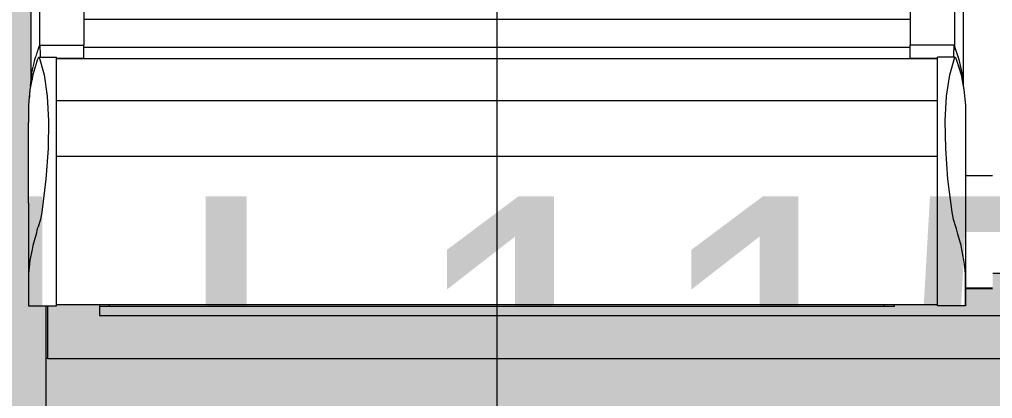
# Model space of a CAD drawing. Header units: metres. Extents: x -208 to 1512, y -277 to 123.
# Drawn here: x 16.206 to 17.094, y -3.913 to -3.568 of the extents above; entities that cross this region are included whole.
import ezdxf

# ---------------------------------------------------------------- set-up
doc = ezdxf.new("R2010")
doc.units = ezdxf.units.M
doc.header["$MEASUREMENT"] = 0
doc.linetypes.add('Wipeout_Contour', pattern=[1, 0, -1])
doc.layers.add('325 Dachfenster', color=7, linetype='Continuous')
doc.layers.add('330 Dachaufbau', color=7, linetype='Continuous')
doc.styles.add('ERSTELLTER_STIL_4', font='')
doc.styles.get('ERSTELLTER_STIL_4').set_extended_font_data('Eurostile')

# ---------------------------------------------------------------- blocks, each defined once
blk = doc.blocks.new('Dachfläche_22_4', base_point=(12.655, -4.6))
at = {"layer": '330 Dachaufbau', "linetype": 'Continuous', "lineweight": 0, "true_color": 0x000000}
h = blk.add_hatch(color=18, dxfattribs=at)
h.paths.add_polyline_path([(18.84003, -4.5), (18.83988, -4.54333), (18.83969, -4.6), (18.97043, -4.6), (18.98599, 0.07), (17.955, 0.07), (17.955, -0.77152), (16.205, -0.77152), (16.205, 0.07), (15.195, 0.07), (15.195, -0.4), (15.505, -0.4), (15.505, -0.73528), (12.655, -0.73528), (12.655, -4.5)])
h.paths.add_polyline_path([(17.93, -3.79873), (16.23, -3.79873), (16.23, -2.1975), (17.93, -2.1975)], flags=0)
h.paths.add_polyline_path([(14.99185, -2.1975), (14.99185, -3.79873), (13.29185, -3.79873), (13.29185, -2.1975)], flags=0)
at = {"layer": '330 Dachaufbau', "color": 7, "linetype": 'Continuous', "lineweight": 18, "flags": 128}
for points in [[(16.23, -2.1975), (16.23, -3.79873)], [(16.23, -3.79873), (17.93, -3.79873)]]:
    blk.add_lwpolyline(points, dxfattribs=at)
blk = doc.blocks.new('DF Marker 27[474]_4', base_point=(16.64185, -2.22182))
at = {"layer": '325 Dachfenster', "color": 7, "linetype": 'Continuous', "lineweight": 13}
blk.add_line((16.64185, 1.53443), (16.64185, -4.11337), dxfattribs=at)
at = {"layer": '325 Dachfenster', "color": 7, "lineweight": 13, "insert": (15.88885, -4.11644), "char_height": 0.3, "attachment_point": 7, "style": 'ERSTELLTER_STIL_4'}
blk.add_mtext('\\A1;{\\pql;\\pt0;\\fEurostile|b0|i0|c0|p0;\\W1.000000;PH 115\\fEurostile|b0|i0|c0|p0;\\W1.000000;\\A1{\\H.66x;\\S^  ;}\\fEurostile|b0|i0|c0|p0;\\W1.000000;\\fEurostile|b0|i0|c0|p0;\\W1.000000;}', dxfattribs=at)
blk = doc.blocks.new('VELUX SlopeRoofBundle[16]_4')
at = {"color": 254, "linetype": 'Wipeout_Contour', "lineweight": 0, "ltscale": 177.319933}
blk.add_wipeout([(17.06735, -3.0917), (17.06735, -3.62657), (17.06755, -3.62845), (17.06755, -3.62846), (17.06815, -3.63161), (17.06945, -3.64552), (17.06945, -3.66149), (17.06948, -3.70979), (17.08185, -3.70979), (17.08185, -3.0917)], dxfattribs=at).dxf.layer = '325 Dachfenster'
at = {"color": 254, "linetype": 'Wipeout_Contour', "lineweight": 0, "ltscale": 133.481273}
blk.add_wipeout([(16.21422, -3.73517), (16.21422, -3.82667), (16.21422, -3.82879), (16.21423, -3.82144), (16.21424, -3.81267), (16.21425, -3.79916), (16.21425, -3.66713), (16.21425, -3.66149)], dxfattribs=at).dxf.layer = '325 Dachfenster'
at = {"color": 254, "linetype": 'Wipeout_Contour', "lineweight": 0, "ltscale": 69.838542}
blk.add_wipeout([(17.04385, -3.65986), (17.04385, -3.68525), (17.05147, -3.68525), (17.05104, -3.65986)], dxfattribs=at).dxf.layer = '325 Dachfenster'
at = {"color": 254, "linetype": 'Wipeout_Contour', "lineweight": 0, "ltscale": 70.013546}
blk.add_wipeout([(17.06949, -3.81329), (17.08185, -3.81329), (17.08185, -3.81258), (17.06949, -3.81258)], dxfattribs=at).dxf.layer = '325 Dachfenster'
at = {"color": 254, "linetype": 'Wipeout_Contour', "lineweight": 0, "ltscale": 171.195088}
blk.add_wipeout([(16.27915, -3.82907), (16.27915, -3.82929), (17.00455, -3.82929), (17.00455, -3.82907), (16.99625, -3.82907), (16.99545, -3.82858), (16.99524, -3.82759), (16.28846, -3.82759), (16.28825, -3.82858), (16.28745, -3.82907)], dxfattribs=at).dxf.layer = '325 Dachfenster'
at = {"color": 254, "linetype": 'Wipeout_Contour', "lineweight": 0, "ltscale": 69.950656}
blk.add_wipeout([(17.04385, -3.82144), (17.04385, -3.82879), (17.06949, -3.82879), (17.06948, -3.82144)], dxfattribs=at).dxf.layer = '325 Dachfenster'
at = {"color": 254, "linetype": 'Wipeout_Contour', "lineweight": 0, "ltscale": 83.107999}
blk.add_wipeout([(16.21425, -3.79916), (16.2152, -3.79054), (16.21555, -3.78697), (16.21555, -3.63161), (16.21425, -3.64552)], dxfattribs=at).dxf.layer = '325 Dachfenster'
at = {"color": 254, "linetype": 'Wipeout_Contour', "lineweight": 0, "ltscale": 70.019623}
blk.add_wipeout([(17.04385, -3.68525), (17.04385, -3.71311), (17.05355, -3.71311), (17.05147, -3.68525)], dxfattribs=at).dxf.layer = '325 Dachfenster'
at = {"color": 254, "linetype": 'Wipeout_Contour', "lineweight": 0, "ltscale": 87.880701}
blk.add_wipeout([(17.06948, -3.70979), (17.06949, -3.73517), (17.06949, -3.81258), (17.08185, -3.81258), (17.08185, -3.70979)], dxfattribs=at).dxf.layer = '325 Dachfenster'
at = {"color": 254, "linetype": 'Wipeout_Contour', "lineweight": 0, "ltscale": 66.717201}
blk.add_wipeout([(16.21423, -3.82144), (16.21422, -3.82879), (16.23985, -3.82879), (16.23985, -3.82144)], dxfattribs=at).dxf.layer = '325 Dachfenster'
at = {"color": 254, "linetype": 'Wipeout_Contour', "lineweight": 0, "ltscale": 83.35255}
blk.add_wipeout([(16.27915, -3.82907), (16.28745, -3.82907), (16.28825, -3.82858), (16.28846, -3.82759), (16.27915, -3.82759)], dxfattribs=at).dxf.layer = '325 Dachfenster'
at = {"color": 254, "linetype": 'Wipeout_Contour', "lineweight": 0, "ltscale": 87.550987}
blk.add_wipeout([(16.99524, -3.82759), (16.99545, -3.82858), (16.99625, -3.82907), (17.00455, -3.82907), (17.00455, -3.82759)], dxfattribs=at).dxf.layer = '325 Dachfenster'
at = {"layer": '325 Dachfenster', "linetype": 'Continuous', "lineweight": 0, "flags": 128}
blk.add_lwpolyline([(16.21422, -3.82667), (16.21422, -3.82879)], dxfattribs=at)
at = {"color": 254, "linetype": 'Wipeout_Contour', "lineweight": 0, "ltscale": 172.700447}
blk.add_wipeout([(17.08185, -3.0917), (17.08185, -3.70979), (17.09423, -3.70979), (17.09425, -3.66149), (17.09425, -3.64552), (17.09555, -3.63161), (17.09615, -3.62846), (17.09615, -3.62845), (17.09635, -3.62657), (17.09635, -3.0917)], dxfattribs=at).dxf.layer = '325 Dachfenster'
at = {"color": 254, "linetype": 'Wipeout_Contour', "lineweight": 0, "ltscale": 83.092227}
blk.add_wipeout([(16.21555, -3.63161), (16.21555, -3.78697), (16.21747, -3.77738), (16.21815, -3.77361), (16.21815, -3.61796)], dxfattribs=at).dxf.layer = '325 Dachfenster'
at = {"color": 254, "linetype": 'Wipeout_Contour', "lineweight": 0, "ltscale": 70.112402}
blk.add_wipeout([(17.04385, -3.71311), (17.04385, -3.74323), (17.05729, -3.74323), (17.05355, -3.71311)], dxfattribs=at).dxf.layer = '325 Dachfenster'
at = {"color": 254, "linetype": 'Wipeout_Contour', "lineweight": 0, "ltscale": 87.126498}
blk.add_wipeout([(17.04385, -3.76324), (17.04385, -3.77738), (17.06624, -3.77738), (17.06555, -3.77361), (17.06257, -3.76324)], dxfattribs=at).dxf.layer = '325 Dachfenster'
at = {"color": 254, "linetype": 'Wipeout_Contour', "lineweight": 0, "ltscale": 66.709858}
blk.add_wipeout([(16.21424, -3.81267), (16.21423, -3.82144), (16.23985, -3.82144), (16.23985, -3.81267)], dxfattribs=at).dxf.layer = '325 Dachfenster'
at = {"color": 254, "linetype": 'Wipeout_Contour', "lineweight": 0, "ltscale": 69.943601}
blk.add_wipeout([(17.04385, -3.81267), (17.04385, -3.82144), (17.06948, -3.82144), (17.06947, -3.81267)], dxfattribs=at).dxf.layer = '325 Dachfenster'
at = {"color": 254, "linetype": 'Wipeout_Contour', "lineweight": 0, "ltscale": 70.061803}
blk.add_wipeout([(17.08185, -3.81258), (17.08185, -3.81329), (17.09422, -3.81329), (17.09422, -3.81258)], dxfattribs=at).dxf.layer = '325 Dachfenster'
at = {"color": 254, "linetype": 'Wipeout_Contour', "lineweight": 0, "ltscale": 83.098156}
blk.add_wipeout([(16.21815, -3.77361), (16.22114, -3.76324), (16.22225, -3.75858), (16.22225, -3.60447), (16.21815, -3.61796)], dxfattribs=at).dxf.layer = '325 Dachfenster'
at = {"color": 254, "linetype": 'Wipeout_Contour', "lineweight": 0, "ltscale": 86.977036}
blk.add_wipeout([(17.08185, -3.70979), (17.08185, -3.81258), (17.09422, -3.81258), (17.09422, -3.73517), (17.09423, -3.70979)], dxfattribs=at).dxf.layer = '325 Dachfenster'
at = {"color": 254, "linetype": 'Wipeout_Contour', "lineweight": 0, "ltscale": 86.972483}
blk.add_wipeout([(17.04385, -3.75667), (17.04385, -3.76324), (17.06257, -3.76324), (17.06145, -3.75858), (17.06069, -3.75667)], dxfattribs=at).dxf.layer = '325 Dachfenster'
at = {"color": 254, "linetype": 'Wipeout_Contour', "lineweight": 0, "ltscale": 66.701162}
blk.add_wipeout([(16.21425, -3.80235), (16.21424, -3.81267), (16.23985, -3.81267), (16.23985, -3.80235)], dxfattribs=at).dxf.layer = '325 Dachfenster'
at = {"color": 254, "linetype": 'Wipeout_Contour', "lineweight": 0, "ltscale": 69.935283}
blk.add_wipeout([(17.04385, -3.80235), (17.04385, -3.81267), (17.06947, -3.81267), (17.06946, -3.80235)], dxfattribs=at).dxf.layer = '325 Dachfenster'
at = {"color": 254, "linetype": 'Wipeout_Contour', "lineweight": 0, "ltscale": 68.342691}
blk.add_wipeout([(17.04385, -3.82009), (16.23985, -3.82009), (16.23985, -3.82759), (17.04385, -3.82759)], dxfattribs=at).dxf.layer = '325 Dachfenster'
at = {"layer": '325 Dachfenster', "linetype": 'Continuous', "lineweight": 0, "flags": 128}
for points in [[(16.21425, -3.64685), (16.21425, -3.66149)], [(16.21422, -3.73517), (16.21425, -3.66149)], [(16.23985, -3.82759), (17.04385, -3.82759)], [(16.27915, -3.82759), (16.27915, -3.82907), (16.27915, -3.82929)], [(16.28825, -3.82858), (16.28846, -3.82759)], [(16.99545, -3.82858), (16.99524, -3.82759)], [(17.00455, -3.82759), (17.00455, -3.82907), (17.00455, -3.82929)], [(16.21422, -3.82879), (16.23985, -3.82879)], [(17.00455, -3.82929), (16.27915, -3.82929)], [(16.28745, -3.82907), (16.28825, -3.82858)], [(16.99545, -3.82858), (16.99625, -3.82907)]]:
    blk.add_lwpolyline(points, dxfattribs=at)
at = {"color": 254, "linetype": 'Wipeout_Contour', "lineweight": 0, "ltscale": 200.445048}
blk.add_wipeout([(16.22225, -3.75858), (16.22302, -3.75667), (16.2251, -3.74981), (16.22642, -3.74323), (16.23016, -3.71311), (16.23224, -3.68525), (16.23267, -3.65986), (16.23139, -3.63738), (16.2285, -3.618), (16.224, -3.60202), (16.22336, -3.6023), (16.22225, -3.60447)], dxfattribs=at).dxf.layer = '325 Dachfenster'
at = {"color": 254, "linetype": 'Wipeout_Contour', "lineweight": 0, "ltscale": 66.576193}
blk.add_wipeout([(16.21615, -3.62846), (16.21745, -3.62164), (16.21745, -3.6162), (16.21615, -3.62845)], dxfattribs=at).dxf.layer = '325 Dachfenster'
at = {"color": 254, "linetype": 'Wipeout_Contour', "lineweight": 0, "ltscale": 69.990014}
blk.add_wipeout([(17.04385, -3.74981), (17.04385, -3.75667), (17.06069, -3.75667), (17.05861, -3.74981)], dxfattribs=at).dxf.layer = '325 Dachfenster'
at = {"color": 254, "linetype": 'Wipeout_Contour', "lineweight": 0, "ltscale": 83.849088}
blk.add_wipeout([(16.21425, -3.79916), (16.21425, -3.80235), (16.23985, -3.80235), (16.23985, -3.79054), (16.2152, -3.79054)], dxfattribs=at).dxf.layer = '325 Dachfenster'
at = {"color": 254, "linetype": 'Wipeout_Contour', "lineweight": 0, "ltscale": 87.013495}
blk.add_wipeout([(17.04385, -3.79054), (17.04385, -3.80235), (17.06946, -3.80235), (17.06945, -3.79916), (17.0685, -3.79054)], dxfattribs=at).dxf.layer = '325 Dachfenster'
at = {"color": 254, "linetype": 'Wipeout_Contour', "lineweight": 0, "ltscale": 68.335442}
blk.add_wipeout([(16.23985, -3.8114), (16.23985, -3.82009), (17.04385, -3.82009), (17.04385, -3.8114)], dxfattribs=at).dxf.layer = '325 Dachfenster'
at = {"color": 254, "linetype": 'Wipeout_Contour', "lineweight": 0, "ltscale": 66.273143}
blk.add_wipeout([(16.224, -3.60202), (16.2285, -3.618), (16.23985, -3.618), (16.23985, -3.60202)], dxfattribs=at).dxf.layer = '325 Dachfenster'
at = {"color": 254, "linetype": 'Wipeout_Contour', "lineweight": 0, "ltscale": 66.42603}
blk.add_wipeout([(16.23985, -3.68525), (16.23224, -3.68525), (16.23016, -3.71311), (16.23985, -3.71311)], dxfattribs=at).dxf.layer = '325 Dachfenster'
at = {"color": 254, "linetype": 'Wipeout_Contour', "lineweight": 0, "ltscale": 69.947153}
blk.add_wipeout([(17.04385, -3.74323), (17.04385, -3.74981), (17.05861, -3.74981), (17.05729, -3.74323)], dxfattribs=at).dxf.layer = '325 Dachfenster'
at = {"color": 254, "linetype": 'Wipeout_Contour', "lineweight": 0, "ltscale": 83.771397}
blk.add_wipeout([(16.21555, -3.78697), (16.2152, -3.79054), (16.23985, -3.79054), (16.23985, -3.77738), (16.21747, -3.77738)], dxfattribs=at).dxf.layer = '325 Dachfenster'
at = {"color": 254, "linetype": 'Wipeout_Contour', "lineweight": 0, "ltscale": 68.32698}
blk.add_wipeout([(17.04385, -3.80114), (16.23985, -3.80114), (16.23985, -3.8114), (17.04385, -3.8114)], dxfattribs=at).dxf.layer = '325 Dachfenster'
at = {"color": 254, "linetype": 'Wipeout_Contour', "lineweight": 0, "ltscale": 83.415108}
blk.add_wipeout([(16.21745, -3.6162), (16.21745, -3.62164), (16.21815, -3.61796), (16.22015, -3.61138), (16.22015, -3.60403)], dxfattribs=at).dxf.layer = '325 Dachfenster'
at = {"color": 254, "linetype": 'Wipeout_Contour', "lineweight": 0, "ltscale": 66.617772}
blk.add_wipeout([(16.23985, -3.60294), (16.23985, -3.60322), (16.26465, -3.60322), (16.26465, -3.60294)], dxfattribs=at).dxf.layer = '325 Dachfenster'
at = {"color": 254, "linetype": 'Wipeout_Contour', "lineweight": 0, "ltscale": 208.646116}
blk.add_wipeout([(17.06069, -3.75667), (17.06145, -3.75858), (17.06145, -3.60447), (17.06035, -3.6023), (17.05971, -3.60202), (17.05521, -3.618), (17.05232, -3.63738), (17.05104, -3.65986), (17.05147, -3.68525), (17.05355, -3.71311), (17.05729, -3.74323), (17.05861, -3.74981)], dxfattribs=at).dxf.layer = '325 Dachfenster'
at = {"color": 254, "linetype": 'Wipeout_Contour', "lineweight": 0, "ltscale": 66.324437}
blk.add_wipeout([(16.2285, -3.618), (16.23139, -3.63738), (16.23985, -3.63738), (16.23985, -3.618)], dxfattribs=at).dxf.layer = '325 Dachfenster'
at = {"color": 254, "linetype": 'Wipeout_Contour', "lineweight": 0, "ltscale": 66.383945}
blk.add_wipeout([(16.23016, -3.71311), (16.22642, -3.74323), (16.23985, -3.74323), (16.23985, -3.71311)], dxfattribs=at).dxf.layer = '325 Dachfenster'
at = {"color": 254, "linetype": 'Wipeout_Contour', "lineweight": 0, "ltscale": 83.678812}
blk.add_wipeout([(16.21815, -3.77361), (16.21747, -3.77738), (16.23985, -3.77738), (16.23985, -3.76324), (16.22114, -3.76324)], dxfattribs=at).dxf.layer = '325 Dachfenster'
at = {"layer": '325 Dachfenster', "linetype": 'Continuous', "lineweight": 0, "flags": 128}
blk.add_lwpolyline([(16.21422, -3.73517), (16.21422, -3.82667)], dxfattribs=at)
at = {"color": 254, "linetype": 'Wipeout_Contour', "lineweight": 0, "ltscale": 115.636731}
blk.add_wipeout([(16.22015, -3.61138), (16.22225, -3.60447), (16.22336, -3.6023), (16.224, -3.60202), (16.22415, -3.60202), (16.22415, -3.59208), (16.22015, -3.60403)], dxfattribs=at).dxf.layer = '325 Dachfenster'
at = {"color": 254, "linetype": 'Wipeout_Contour', "lineweight": 0, "ltscale": 87.650872}
blk.add_wipeout([(17.06555, -3.61796), (17.06145, -3.60447), (17.06145, -3.75858), (17.06257, -3.76324), (17.06555, -3.77361)], dxfattribs=at).dxf.layer = '325 Dachfenster'
at = {"color": 254, "linetype": 'Wipeout_Contour', "lineweight": 0, "ltscale": 66.44768}
blk.add_wipeout([(16.23139, -3.63738), (16.23267, -3.65986), (16.23985, -3.65986), (16.23985, -3.63738)], dxfattribs=at).dxf.layer = '325 Dachfenster'
at = {"color": 254, "linetype": 'Wipeout_Contour', "lineweight": 0, "ltscale": 83.611501}
blk.add_wipeout([(16.22225, -3.75858), (16.22114, -3.76324), (16.23985, -3.76324), (16.23985, -3.75667), (16.22302, -3.75667)], dxfattribs=at).dxf.layer = '325 Dachfenster'
at = {"color": 254, "linetype": 'Wipeout_Contour', "lineweight": 0, "ltscale": 82.663233}
blk.add_wipeout([(16.21635, -3.05626), (16.21635, -3.62657), (16.21745, -3.6162), (16.21765, -3.6153), (16.21765, -3.04401)], dxfattribs=at).dxf.layer = '325 Dachfenster'
at = {"color": 254, "linetype": 'Wipeout_Contour', "lineweight": 0, "ltscale": 99.647401}
blk.add_wipeout([(16.22415, -3.59208), (16.22415, -3.60202), (16.22505, -3.60202), (16.22505, -3.59999), (16.22469, -3.59082), (16.2246, -3.5909)], dxfattribs=at).dxf.layer = '325 Dachfenster'
at = {"color": 254, "linetype": 'Wipeout_Contour', "lineweight": 0, "ltscale": 70.019384}
blk.add_wipeout([(17.04385, -3.60202), (17.04385, -3.618), (17.05521, -3.618), (17.05971, -3.60202)], dxfattribs=at).dxf.layer = '325 Dachfenster'
at = {"color": 254, "linetype": 'Wipeout_Contour', "lineweight": 0, "ltscale": 87.695278}
blk.add_wipeout([(17.06555, -3.61796), (17.06555, -3.77361), (17.06624, -3.77738), (17.06815, -3.78697), (17.06815, -3.63161)], dxfattribs=at).dxf.layer = '325 Dachfenster'
at = {"color": 254, "linetype": 'Wipeout_Contour', "lineweight": 0, "ltscale": 66.560962}
blk.add_wipeout([(16.23985, -3.65986), (16.23267, -3.65986), (16.23224, -3.68525), (16.23985, -3.68525)], dxfattribs=at).dxf.layer = '325 Dachfenster'
at = {"color": 254, "linetype": 'Wipeout_Contour', "lineweight": 0, "ltscale": 66.549826}
blk.add_wipeout([(16.22302, -3.75667), (16.23985, -3.75667), (16.23985, -3.74981), (16.2251, -3.74981)], dxfattribs=at).dxf.layer = '325 Dachfenster'
at = {"layer": '325 Dachfenster', "linetype": 'Continuous', "lineweight": 0, "flags": 128}
blk.add_lwpolyline([(16.21615, -3.62845), (16.21615, -3.62846)], dxfattribs=at)
at = {"color": 254, "linetype": 'Wipeout_Contour', "lineweight": 0, "ltscale": 66.573343}
blk.add_wipeout([(16.26465, -3.59082), (16.22469, -3.59082), (16.22505, -3.59999), (16.26465, -3.59999)], dxfattribs=at).dxf.layer = '325 Dachfenster'
at = {"color": 254, "linetype": 'Wipeout_Contour', "lineweight": 0, "ltscale": 69.662631}
blk.add_wipeout([(17.01905, -3.60294), (17.01905, -3.60322), (17.04385, -3.60322), (17.04385, -3.60294)], dxfattribs=at).dxf.layer = '325 Dachfenster'
at = {"color": 254, "linetype": 'Wipeout_Contour', "lineweight": 0, "ltscale": 69.998085}
blk.add_wipeout([(17.04385, -3.618), (17.04385, -3.63738), (17.05232, -3.63738), (17.05521, -3.618)], dxfattribs=at).dxf.layer = '325 Dachfenster'
at = {"color": 254, "linetype": 'Wipeout_Contour', "lineweight": 0, "ltscale": 87.715534}
blk.add_wipeout([(17.06815, -3.63161), (17.06815, -3.78697), (17.0685, -3.79054), (17.06945, -3.79916), (17.06945, -3.64552)], dxfattribs=at).dxf.layer = '325 Dachfenster'
at = {"color": 254, "linetype": 'Wipeout_Contour', "lineweight": 0, "ltscale": 66.580812}
blk.add_wipeout([(16.22642, -3.74323), (16.2251, -3.74981), (16.23985, -3.74981), (16.23985, -3.74323)], dxfattribs=at).dxf.layer = '325 Dachfenster'
at = {"color": 254, "linetype": 'Wipeout_Contour', "lineweight": 0, "ltscale": 82.583222}
blk.add_wipeout([(16.21765, -3.6153), (16.22015, -3.60403), (16.22035, -3.60344), (16.22035, -3.03184), (16.21765, -3.04401)], dxfattribs=at).dxf.layer = '325 Dachfenster'
at = {"color": 254, "linetype": 'Wipeout_Contour', "lineweight": 0, "ltscale": 100.188202}
blk.add_wipeout([(16.22505, -3.59999), (16.22505, -3.60202), (16.23985, -3.60202), (16.23985, -3.60294), (16.26465, -3.60294), (16.26465, -3.59999)], dxfattribs=at).dxf.layer = '325 Dachfenster'
at = {"color": 254, "linetype": 'Wipeout_Contour', "lineweight": 0, "ltscale": 104.363361}
blk.add_wipeout([(17.01905, -3.60294), (17.04385, -3.60294), (17.04385, -3.60202), (17.05865, -3.60202), (17.05865, -3.59999), (17.01905, -3.59999)], dxfattribs=at).dxf.layer = '325 Dachfenster'
at = {"color": 254, "linetype": 'Wipeout_Contour', "lineweight": 0, "ltscale": 69.912341}
blk.add_wipeout([(17.06625, -3.6162), (17.06625, -3.62164), (17.06755, -3.62846), (17.06755, -3.62845)], dxfattribs=at).dxf.layer = '325 Dachfenster'
at = {"color": 254, "linetype": 'Wipeout_Contour', "lineweight": 0, "ltscale": 69.910577}
blk.add_wipeout([(17.04385, -3.63738), (17.04385, -3.65986), (17.05104, -3.65986), (17.05232, -3.63738)], dxfattribs=at).dxf.layer = '325 Dachfenster'
at = {"color": 254, "linetype": 'Wipeout_Contour', "lineweight": 0, "ltscale": 68.258738}
blk.add_wipeout([(16.23985, -3.71403), (16.23985, -3.7438), (17.04385, -3.7438), (17.04385, -3.71403)], dxfattribs=at).dxf.layer = '325 Dachfenster'
at = {"color": 254, "linetype": 'Wipeout_Contour', "lineweight": 0, "ltscale": 87.062517}
blk.add_wipeout([(17.04385, -3.77738), (17.04385, -3.79054), (17.0685, -3.79054), (17.06815, -3.78697), (17.06624, -3.77738)], dxfattribs=at).dxf.layer = '325 Dachfenster'
at = {"color": 254, "linetype": 'Wipeout_Contour', "lineweight": 0, "ltscale": 82.564238}
blk.add_wipeout([(16.22035, -3.03184), (16.22035, -3.60344), (16.22415, -3.59208), (16.22435, -3.59156), (16.22435, -3.01989)], dxfattribs=at).dxf.layer = '325 Dachfenster'
at = {"color": 254, "linetype": 'Wipeout_Contour', "lineweight": 0, "ltscale": 69.694774}
blk.add_wipeout([(17.01905, -3.59999), (17.05865, -3.59999), (17.05902, -3.59082), (17.01905, -3.59082)], dxfattribs=at).dxf.layer = '325 Dachfenster'
at = {"color": 254, "linetype": 'Wipeout_Contour', "lineweight": 0, "ltscale": 87.092254}
blk.add_wipeout([(17.06355, -3.60403), (17.06355, -3.61138), (17.06555, -3.61796), (17.06625, -3.62164), (17.06625, -3.6162)], dxfattribs=at).dxf.layer = '325 Dachfenster'
at = {"color": 254, "linetype": 'Wipeout_Contour', "lineweight": 0, "ltscale": 140.143352}
blk.add_wipeout([(17.06945, -3.79916), (17.06947, -3.81267), (17.06948, -3.82144), (17.06949, -3.82879), (17.06949, -3.82667), (17.06949, -3.73517), (17.06945, -3.66149), (17.06945, -3.66713)], dxfattribs=at).dxf.layer = '325 Dachfenster'
at = {"color": 254, "linetype": 'Wipeout_Contour', "lineweight": 0, "ltscale": 68.236125}
blk.add_wipeout([(16.23985, -3.71403), (17.04385, -3.71403), (17.04385, -3.69232), (16.23985, -3.69232)], dxfattribs=at).dxf.layer = '325 Dachfenster'
at = {"color": 254, "linetype": 'Wipeout_Contour', "lineweight": 0, "ltscale": 68.294238}
blk.add_wipeout([(17.04385, -3.76239), (16.23985, -3.76239), (16.23985, -3.77647), (17.04385, -3.77647)], dxfattribs=at).dxf.layer = '325 Dachfenster'
at = {"color": 254, "linetype": 'Wipeout_Contour', "lineweight": 0, "ltscale": 68.317181}
blk.add_wipeout([(16.23985, -3.78941), (16.23985, -3.80114), (17.04385, -3.80114), (17.04385, -3.78941)], dxfattribs=at).dxf.layer = '325 Dachfenster'
at = {"layer": '325 Dachfenster', "linetype": 'Continuous', "lineweight": 0, "flags": 128}
for points in [[(16.21635, -3.05626), (16.21635, -3.62657)], [(16.224, -3.60202), (16.2285, -3.618), (16.23139, -3.63738), (16.23267, -3.65986), (16.23224, -3.68525), (16.23016, -3.71311), (16.22642, -3.74323), (16.2251, -3.74981), (16.22302, -3.75667), (16.22225, -3.75858), (16.22114, -3.76324), (16.21815, -3.77361), (16.21747, -3.77738), (16.21555, -3.78697), (16.2152, -3.79054), (16.21425, -3.79916), (16.21425, -3.80235), (16.21424, -3.81267), (16.21423, -3.82144), (16.21422, -3.82879)], [(16.22336, -3.6023), (16.22225, -3.60447), (16.21815, -3.61796), (16.21555, -3.63161), (16.21425, -3.64552), (16.21425, -3.64685)], [(16.22336, -3.6023), (16.224, -3.60202)], [(17.06945, -3.64685), (17.06945, -3.66149)], [(17.06945, -3.66149), (17.06949, -3.73517)], [(17.06948, -3.70979), (17.08185, -3.70979), (17.09423, -3.70979)], [(17.06949, -3.73517), (17.06949, -3.82667)], [(17.09422, -3.81258), (17.08185, -3.81258), (17.06949, -3.81258)], [(17.09422, -3.81329), (17.08185, -3.81329), (17.06949, -3.81329)], [(17.06949, -3.82667), (17.06949, -3.82879)], [(17.06949, -3.82879), (17.04385, -3.82879)]]:
    blk.add_lwpolyline(points, dxfattribs=at)
at = {"color": 254, "linetype": 'Wipeout_Contour', "lineweight": 0, "ltscale": 66.356102}
blk.add_wipeout([(16.22615, -3.01893), (16.22615, -3.59082), (16.26295, -3.59082), (16.26295, -3.01893)], dxfattribs=at).dxf.layer = '325 Dachfenster'
at = {"color": 254, "linetype": 'Wipeout_Contour', "lineweight": 0, "ltscale": 69.39587}
blk.add_wipeout([(17.01905, -3.02019), (17.01905, -3.59082), (17.02075, -3.59082), (17.02075, -3.01893)], dxfattribs=at).dxf.layer = '325 Dachfenster'
at = {"color": 254, "linetype": 'Wipeout_Contour', "lineweight": 0, "ltscale": 104.715847}
blk.add_wipeout([(17.05865, -3.60202), (17.05955, -3.60202), (17.05955, -3.59208), (17.0591, -3.5909), (17.05902, -3.59082), (17.05865, -3.59999)], dxfattribs=at).dxf.layer = '325 Dachfenster'
at = {"color": 254, "linetype": 'Wipeout_Contour', "lineweight": 0, "ltscale": 68.156933}
blk.add_wipeout([(17.04385, -3.60322), (16.23985, -3.60322), (16.23985, -3.61935), (17.04385, -3.61935)], dxfattribs=at).dxf.layer = '325 Dachfenster'
at = {"color": 254, "linetype": 'Wipeout_Contour', "lineweight": 0, "ltscale": 68.225975}
blk.add_wipeout([(17.04385, -3.69154), (16.23985, -3.69154), (16.23985, -3.69211), (17.04385, -3.69211)], dxfattribs=at).dxf.layer = '325 Dachfenster'
at = {"color": 254, "linetype": 'Wipeout_Contour', "lineweight": 0, "ltscale": 68.285216}
blk.add_wipeout([(17.04385, -3.75631), (16.23985, -3.75631), (16.23985, -3.76239), (17.04385, -3.76239)], dxfattribs=at).dxf.layer = '325 Dachfenster'
at = {"color": 254, "linetype": 'Wipeout_Contour', "lineweight": 0, "ltscale": 68.30621}
blk.add_wipeout([(17.04385, -3.77647), (16.23985, -3.77647), (16.23985, -3.78941), (17.04385, -3.78941)], dxfattribs=at).dxf.layer = '325 Dachfenster'
at = {"layer": '325 Dachfenster', "linetype": 'Continuous', "lineweight": 0, "flags": 128}
blk.add_lwpolyline([(16.224, -3.60202), (16.23985, -3.60202)], dxfattribs=at)
at = {"color": 254, "linetype": 'Wipeout_Contour', "lineweight": 0, "ltscale": 100.399764}
blk.add_wipeout([(16.22435, -3.01989), (16.22435, -3.59156), (16.2246, -3.5909), (16.22469, -3.59082), (16.22615, -3.59082), (16.22615, -3.01893)], dxfattribs=at).dxf.layer = '325 Dachfenster'
at = {"color": 254, "linetype": 'Wipeout_Contour', "lineweight": 0, "ltscale": 66.431695}
blk.add_wipeout([(16.26295, -3.01893), (16.26295, -3.59082), (16.26465, -3.59082), (16.26465, -3.02019)], dxfattribs=at).dxf.layer = '325 Dachfenster'
at = {"color": 254, "linetype": 'Wipeout_Contour', "lineweight": 0, "ltscale": 122.920155}
blk.add_wipeout([(17.05955, -3.59208), (17.05955, -3.60202), (17.05971, -3.60202), (17.06035, -3.6023), (17.06145, -3.60447), (17.06355, -3.61138), (17.06355, -3.60403)], dxfattribs=at).dxf.layer = '325 Dachfenster'
at = {"color": 254, "linetype": 'Wipeout_Contour', "lineweight": 0, "ltscale": 68.172921}
blk.add_wipeout([(16.23985, -3.61935), (16.23985, -3.64056), (17.04385, -3.64056), (17.04385, -3.61935)], dxfattribs=at).dxf.layer = '325 Dachfenster'
at = {"color": 254, "linetype": 'Wipeout_Contour', "lineweight": 0, "ltscale": 68.226308}
blk.add_wipeout([(16.23985, -3.69211), (16.23985, -3.69232), (17.04385, -3.69232), (17.04385, -3.69211)], dxfattribs=at).dxf.layer = '325 Dachfenster'
at = {"color": 254, "linetype": 'Wipeout_Contour', "lineweight": 0, "ltscale": 68.279695}
blk.add_wipeout([(16.23985, -3.74988), (16.23985, -3.75631), (17.04385, -3.75631), (17.04385, -3.74988)], dxfattribs=at).dxf.layer = '325 Dachfenster'
at = {"layer": '325 Dachfenster', "linetype": 'Continuous', "lineweight": 0, "flags": 128}
for points in [[(16.22435, -3.01989), (16.22435, -3.59156)], [(16.21615, -3.62845), (16.21745, -3.6162), (16.22015, -3.60403), (16.22415, -3.59208), (16.2246, -3.5909)], [(16.2246, -3.5909), (16.22469, -3.59082)], [(16.22469, -3.59082), (16.22505, -3.59999), (16.22505, -3.60202)]]:
    blk.add_lwpolyline(points, dxfattribs=at)
at = {"color": 254, "linetype": 'Wipeout_Contour', "lineweight": 0, "ltscale": 69.471228}
blk.add_wipeout([(17.02075, -3.01893), (17.02075, -3.59082), (17.05755, -3.59082), (17.05755, -3.01893)], dxfattribs=at).dxf.layer = '325 Dachfenster'
at = {"color": 254, "linetype": 'Wipeout_Contour', "lineweight": 0, "ltscale": 87.490059}
blk.add_wipeout([(17.06605, -3.04401), (17.06605, -3.6153), (17.06625, -3.6162), (17.06735, -3.62657), (17.06735, -3.05626)], dxfattribs=at).dxf.layer = '325 Dachfenster'
at = {"color": 254, "linetype": 'Wipeout_Contour', "lineweight": 0, "ltscale": 68.182102}
blk.add_wipeout([(16.23985, -3.64056), (16.23985, -3.64141), (17.04385, -3.64141), (17.04385, -3.64056)], dxfattribs=at).dxf.layer = '325 Dachfenster'
at = {"color": 254, "linetype": 'Wipeout_Contour', "lineweight": 0, "ltscale": 68.225603}
blk.add_wipeout([(16.23985, -3.69126), (16.23985, -3.69154), (17.04385, -3.69154), (17.04385, -3.69126)], dxfattribs=at).dxf.layer = '325 Dachfenster'
at = {"color": 254, "linetype": 'Wipeout_Contour', "lineweight": 0, "ltscale": 68.274173}
blk.add_wipeout([(16.23985, -3.74988), (17.04385, -3.74988), (17.04385, -3.7438), (16.23985, -3.7438)], dxfattribs=at).dxf.layer = '325 Dachfenster'
at = {"layer": '325 Dachfenster', "linetype": 'Continuous', "lineweight": 0, "flags": 128}
blk.add_lwpolyline([(17.06755, -3.62846), (17.06755, -3.62845)], dxfattribs=at)
at = {"layer": '325 Dachfenster', "linetype": 'Continuous', "lineweight": 0, "insert": (15.88885, -4.11644), "char_height": 0.3, "attachment_point": 7, "style": 'ERSTELLTER_STIL_4'}
blk.add_mtext('\\A1;{\\pql;\\pt0;\\fEurostile|b0|i0|c0|p0;\\C7;\\W1.000000;PH 115\\fEurostile|b0|i0|c0|p0;\\W1.000000;\\A1{\\H.66x;\\S^  ;}\\fEurostile|b0|i0|c0|p0;\\W1.000000;\\fEurostile|b0|i0|c0|p0;\\W1.000000;}', dxfattribs=at)
at = {"color": 254, "linetype": 'Wipeout_Contour', "lineweight": 0, "ltscale": 103.975551}
blk.add_wipeout([(17.05755, -3.01893), (17.05755, -3.59082), (17.05902, -3.59082), (17.0591, -3.5909), (17.05935, -3.59156), (17.05935, -3.01989)], dxfattribs=at).dxf.layer = '325 Dachfenster'
at = {"color": 254, "linetype": 'Wipeout_Contour', "lineweight": 0, "ltscale": 68.122925}
blk.add_wipeout([(17.01905, -3.57098), (16.26465, -3.57098), (16.26465, -3.57329), (17.01905, -3.57329)], dxfattribs=at).dxf.layer = '325 Dachfenster'
at = {"color": 254, "linetype": 'Wipeout_Contour', "lineweight": 0, "ltscale": 68.130279}
blk.add_wipeout([(16.26465, -3.5791), (16.26465, -3.58259), (17.01905, -3.58259), (17.01905, -3.5791)], dxfattribs=at).dxf.layer = '325 Dachfenster'
at = {"color": 254, "linetype": 'Wipeout_Contour', "lineweight": 0, "ltscale": 68.14009}
blk.add_wipeout([(16.26465, -3.59202), (16.26465, -3.59296), (17.01905, -3.59296), (17.01905, -3.59202)], dxfattribs=at).dxf.layer = '325 Dachfenster'
at = {"color": 254, "linetype": 'Wipeout_Contour', "lineweight": 0, "ltscale": 68.214388}
blk.add_wipeout([(16.23985, -3.66488), (16.23985, -3.69126), (17.04385, -3.69126), (17.04385, -3.66488)], dxfattribs=at).dxf.layer = '325 Dachfenster'
at = {"layer": '325 Dachfenster', "linetype": 'Continuous', "lineweight": 0, "flags": 128}
blk.add_lwpolyline([(16.23985, -3.69232), (17.04385, -3.69232)], dxfattribs=at)
at = {"color": 254, "linetype": 'Wipeout_Contour', "lineweight": 0, "ltscale": 87.544796}
blk.add_wipeout([(17.06605, -3.04401), (17.06335, -3.03184), (17.06335, -3.60344), (17.06355, -3.60403), (17.06605, -3.6153)], dxfattribs=at).dxf.layer = '325 Dachfenster'
at = {"color": 254, "linetype": 'Wipeout_Contour', "lineweight": 0, "ltscale": 68.121126}
blk.add_wipeout([(16.26465, -3.56903), (16.26465, -3.57098), (17.01905, -3.57098), (17.01905, -3.56903)], dxfattribs=at).dxf.layer = '325 Dachfenster'
at = {"color": 254, "linetype": 'Wipeout_Contour', "lineweight": 0, "ltscale": 68.127514}
blk.add_wipeout([(16.26465, -3.57605), (16.26465, -3.5791), (17.01905, -3.5791), (17.01905, -3.57605)], dxfattribs=at).dxf.layer = '325 Dachfenster'
at = {"color": 254, "linetype": 'Wipeout_Contour', "lineweight": 0, "ltscale": 68.144423}
blk.add_wipeout([(17.01905, -3.59644), (16.26465, -3.59644), (16.26465, -3.59875), (17.01905, -3.59875)], dxfattribs=at).dxf.layer = '325 Dachfenster'
at = {"color": 254, "linetype": 'Wipeout_Contour', "lineweight": 0, "ltscale": 68.19284}
blk.add_wipeout([(16.23985, -3.66488), (17.04385, -3.66488), (17.04385, -3.64141), (16.23985, -3.64141)], dxfattribs=at).dxf.layer = '325 Dachfenster'
at = {"layer": '325 Dachfenster', "linetype": 'Continuous', "lineweight": 0, "flags": 128}
for points in [[(16.23985, -3.82879), (16.23985, -3.82144), (16.23985, -3.81267), (16.23985, -3.80235), (16.23985, -3.79054), (16.23985, -3.77738), (16.23985, -3.76324), (16.23985, -3.75667), (16.23985, -3.74981), (16.23985, -3.74323), (16.23985, -3.71311), (16.23985, -3.68525), (16.23985, -3.65986), (16.23985, -3.63738), (16.23985, -3.618), (16.23985, -3.60202)], [(17.04385, -3.82879), (17.04385, -3.82144), (17.04385, -3.81267), (17.04385, -3.80235), (17.04385, -3.79054), (17.04385, -3.77738), (17.04385, -3.76324), (17.04385, -3.75667), (17.04385, -3.74981), (17.04385, -3.74323), (17.04385, -3.71311), (17.04385, -3.68525), (17.04385, -3.65986), (17.04385, -3.63738), (17.04385, -3.618), (17.04385, -3.60202)], [(16.23985, -3.64141), (17.04385, -3.64141)]]:
    blk.add_lwpolyline(points, dxfattribs=at)
at = {"color": 254, "linetype": 'Wipeout_Contour', "lineweight": 0, "ltscale": 87.539263}
blk.add_wipeout([(17.05935, -3.01989), (17.05935, -3.59156), (17.05955, -3.59208), (17.06335, -3.60344), (17.06335, -3.03184)], dxfattribs=at).dxf.layer = '325 Dachfenster'
at = {"color": 254, "linetype": 'Wipeout_Contour', "lineweight": 0, "ltscale": 68.119661}
blk.add_wipeout([(17.01905, -3.56751), (16.26465, -3.56751), (16.26465, -3.56903), (17.01905, -3.56903)], dxfattribs=at).dxf.layer = '325 Dachfenster'
at = {"color": 254, "linetype": 'Wipeout_Contour', "lineweight": 0, "ltscale": 68.142613}
blk.add_wipeout([(16.26465, -3.59644), (17.01905, -3.59644), (17.01905, -3.59448), (16.26465, -3.59448)], dxfattribs=at).dxf.layer = '325 Dachfenster'
at = {"color": 254, "linetype": 'Wipeout_Contour', "lineweight": 0, "ltscale": 68.148463}
blk.add_wipeout([(16.26465, -3.60322), (17.01905, -3.60322), (17.01905, -3.6015), (16.26465, -3.6015)], dxfattribs=at).dxf.layer = '325 Dachfenster'
at = {"layer": '325 Dachfenster', "linetype": 'Continuous', "lineweight": 0, "flags": 128}
for points in [[(17.05935, -3.01989), (17.05935, -3.59156)], [(17.06735, -3.05626), (17.06735, -3.62657)], [(17.01905, -3.56751), (16.26465, -3.56751)], [(17.05902, -3.59082), (17.05865, -3.59999), (17.05865, -3.60202)], [(17.05902, -3.59082), (17.0591, -3.5909)], [(17.0591, -3.5909), (17.05955, -3.59208), (17.06355, -3.60403), (17.06625, -3.6162), (17.06755, -3.62845)], [(17.05971, -3.60202), (17.04385, -3.60202)], [(17.06949, -3.82879), (17.06948, -3.82144), (17.06947, -3.81267), (17.06946, -3.80235), (17.06945, -3.79916), (17.0685, -3.79054), (17.06815, -3.78697), (17.06624, -3.77738), (17.06555, -3.77361), (17.06257, -3.76324), (17.06145, -3.75858), (17.06069, -3.75667), (17.05861, -3.74981), (17.05729, -3.74323), (17.05355, -3.71311), (17.05147, -3.68525), (17.05104, -3.65986), (17.05232, -3.63738), (17.05521, -3.618), (17.05971, -3.60202)], [(17.05971, -3.60202), (17.06035, -3.6023)], [(17.06035, -3.6023), (17.06145, -3.60447), (17.06555, -3.61796), (17.06815, -3.63161), (17.06945, -3.64552), (17.06945, -3.64685)]]:
    blk.add_lwpolyline(points, dxfattribs=at)
at = {"color": 254, "linetype": 'Wipeout_Contour', "lineweight": 0, "ltscale": 68.125064}
blk.add_wipeout([(16.26465, -3.57329), (16.26465, -3.57605), (17.01905, -3.57605), (17.01905, -3.57329)], dxfattribs=at).dxf.layer = '325 Dachfenster'
at = {"color": 254, "linetype": 'Wipeout_Contour', "lineweight": 0, "ltscale": 68.141138}
blk.add_wipeout([(16.26465, -3.59296), (16.26465, -3.59448), (17.01905, -3.59448), (17.01905, -3.59296)], dxfattribs=at).dxf.layer = '325 Dachfenster'
at = {"color": 254, "linetype": 'Wipeout_Contour', "lineweight": 0, "ltscale": 68.13654}
blk.add_wipeout([(16.26465, -3.58631), (16.26465, -3.5902), (17.01905, -3.5902), (17.01905, -3.58631)], dxfattribs=at).dxf.layer = '325 Dachfenster'
at = {"color": 254, "linetype": 'Wipeout_Contour', "lineweight": 0, "ltscale": 68.146577}
blk.add_wipeout([(16.26465, -3.59875), (16.26465, -3.6015), (17.01905, -3.6015), (17.01905, -3.59875)], dxfattribs=at).dxf.layer = '325 Dachfenster'
at = {"layer": '325 Dachfenster', "linetype": 'Continuous', "lineweight": 0, "flags": 128}
for points in [[(16.23985, -3.60294), (16.26465, -3.60294)], [(16.23985, -3.60322), (17.04385, -3.60322)], [(16.26465, -3.60294), (16.26465, -3.60322)], [(17.01905, -3.60322), (17.01905, -3.60294)], [(17.01905, -3.60294), (17.04385, -3.60294)]]:
    blk.add_lwpolyline(points, dxfattribs=at)
at = {"color": 254, "linetype": 'Wipeout_Contour', "lineweight": 0, "ltscale": 68.133327}
blk.add_wipeout([(17.01905, -3.58259), (16.26465, -3.58259), (16.26465, -3.58631), (17.01905, -3.58631)], dxfattribs=at).dxf.layer = '325 Dachfenster'
at = {"color": 254, "linetype": 'Wipeout_Contour', "lineweight": 0, "ltscale": 68.138846}
blk.add_wipeout([(16.26465, -3.59078), (16.26465, -3.59128), (17.01905, -3.59128), (17.01905, -3.59078)], dxfattribs=at).dxf.layer = '325 Dachfenster'
at = {"color": 254, "linetype": 'Wipeout_Contour', "lineweight": 0, "ltscale": 68.139542}
blk.add_wipeout([(17.01905, -3.59169), (16.26465, -3.59169), (16.26465, -3.59202), (17.01905, -3.59202)], dxfattribs=at).dxf.layer = '325 Dachfenster'
at = {"color": 254, "linetype": 'Wipeout_Contour', "lineweight": 0, "ltscale": 68.139229}
blk.add_wipeout([(16.26465, -3.59128), (16.26465, -3.59169), (17.01905, -3.59169), (17.01905, -3.59128)], dxfattribs=at).dxf.layer = '325 Dachfenster'
at = {"color": 254, "linetype": 'Wipeout_Contour', "lineweight": 0, "ltscale": 68.138504}
blk.add_wipeout([(16.26465, -3.59055), (16.26465, -3.59071), (17.01905, -3.59071), (17.01905, -3.59055)], dxfattribs=at).dxf.layer = '325 Dachfenster'
at = {"color": 254, "linetype": 'Wipeout_Contour', "lineweight": 0, "ltscale": 68.138599}
blk.add_wipeout([(17.01905, -3.59071), (16.26465, -3.59071), (16.26465, -3.59078), (17.01905, -3.59078)], dxfattribs=at).dxf.layer = '325 Dachfenster'
at = {"color": 254, "linetype": 'Wipeout_Contour', "lineweight": 0, "ltscale": 68.138288}
blk.add_wipeout([(16.26465, -3.5902), (16.26465, -3.59055), (17.01905, -3.59055), (17.01905, -3.5902)], dxfattribs=at).dxf.layer = '325 Dachfenster'
at = {"layer": '325 Dachfenster', "linetype": 'Continuous', "lineweight": 0}
blk.add_line((16.64185, 1.53443), (16.64185, -4.11337), dxfattribs=at)
at = {"layer": '325 Dachfenster', "linetype": 'Continuous', "lineweight": 0, "flags": 128}
for points in [[(16.26465, -3.02019), (16.26465, -3.59082)], [(17.01905, -3.02019), (17.01905, -3.59082)], [(16.22469, -3.59082), (16.26465, -3.59082)], [(16.26465, -3.60294), (16.26465, -3.59999), (16.26465, -3.59082)], [(17.01905, -3.59296), (16.26465, -3.59296)], [(17.01905, -3.60294), (17.01905, -3.59999), (17.01905, -3.59082)], [(17.05902, -3.59082), (17.01905, -3.59082)]]:
    blk.add_lwpolyline(points, dxfattribs=at)
at = {"layer": '325 Dachfenster', "color": 7, "lineweight": 13}
blk.add_blockref('DF Marker 27[474]_4', (16.64185, -2.22182), dxfattribs=at)
blk = doc.blocks.new('Dachfläche_32_4', base_point=(17.97185, -2.19932))
at = {"layer": '325 Dachfenster', "color": 7, "linetype": 'Continuous', "lineweight": 13, "true_color": 0xf4f4f4, "flags": 128}
for points in [[(16.23, -3.82879), (16.23, -3.87651)], [(16.23185, -3.87651), (16.23185, -3.82879)], [(16.27915, -3.82929), (16.27915, -3.83756)], [(16.27915, -3.83756), (17.88455, -3.83756)], [(16.23185, -3.87651), (16.23, -3.87651)], [(16.23, -3.87651), (16.23, -4.49877)], [(16.23185, -3.87692), (16.23185, -3.87651)], [(17.93, -3.87692), (16.23185, -3.87692)]]:
    blk.add_lwpolyline(points, dxfattribs=at)
at = {"layer": '325 Dachfenster', "linetype": 'Continuous', "lineweight": 0}
blk.add_blockref('VELUX SlopeRoofBundle[16]_4', (0, 0), dxfattribs=at)

msp = doc.modelspace()

# ---------------------------------------------------------------- block references
at = {"layer": '330 Dachaufbau', "color": 7, "linetype": 'Continuous', "lineweight": 18}
msp.add_blockref('Dachfläche_22_4', (12.655, -4.6), dxfattribs=at)

# ---------------------------------------------------------------- next in the draw order: block references
at = {"layer": '325 Dachfenster', "color": 7, "linetype": 'Continuous', "lineweight": 13, "true_color": 0xf4f4f4}
msp.add_blockref('Dachfläche_32_4', (17.97185, -2.19932), dxfattribs=at)

doc.saveas('drawing.dxf')
